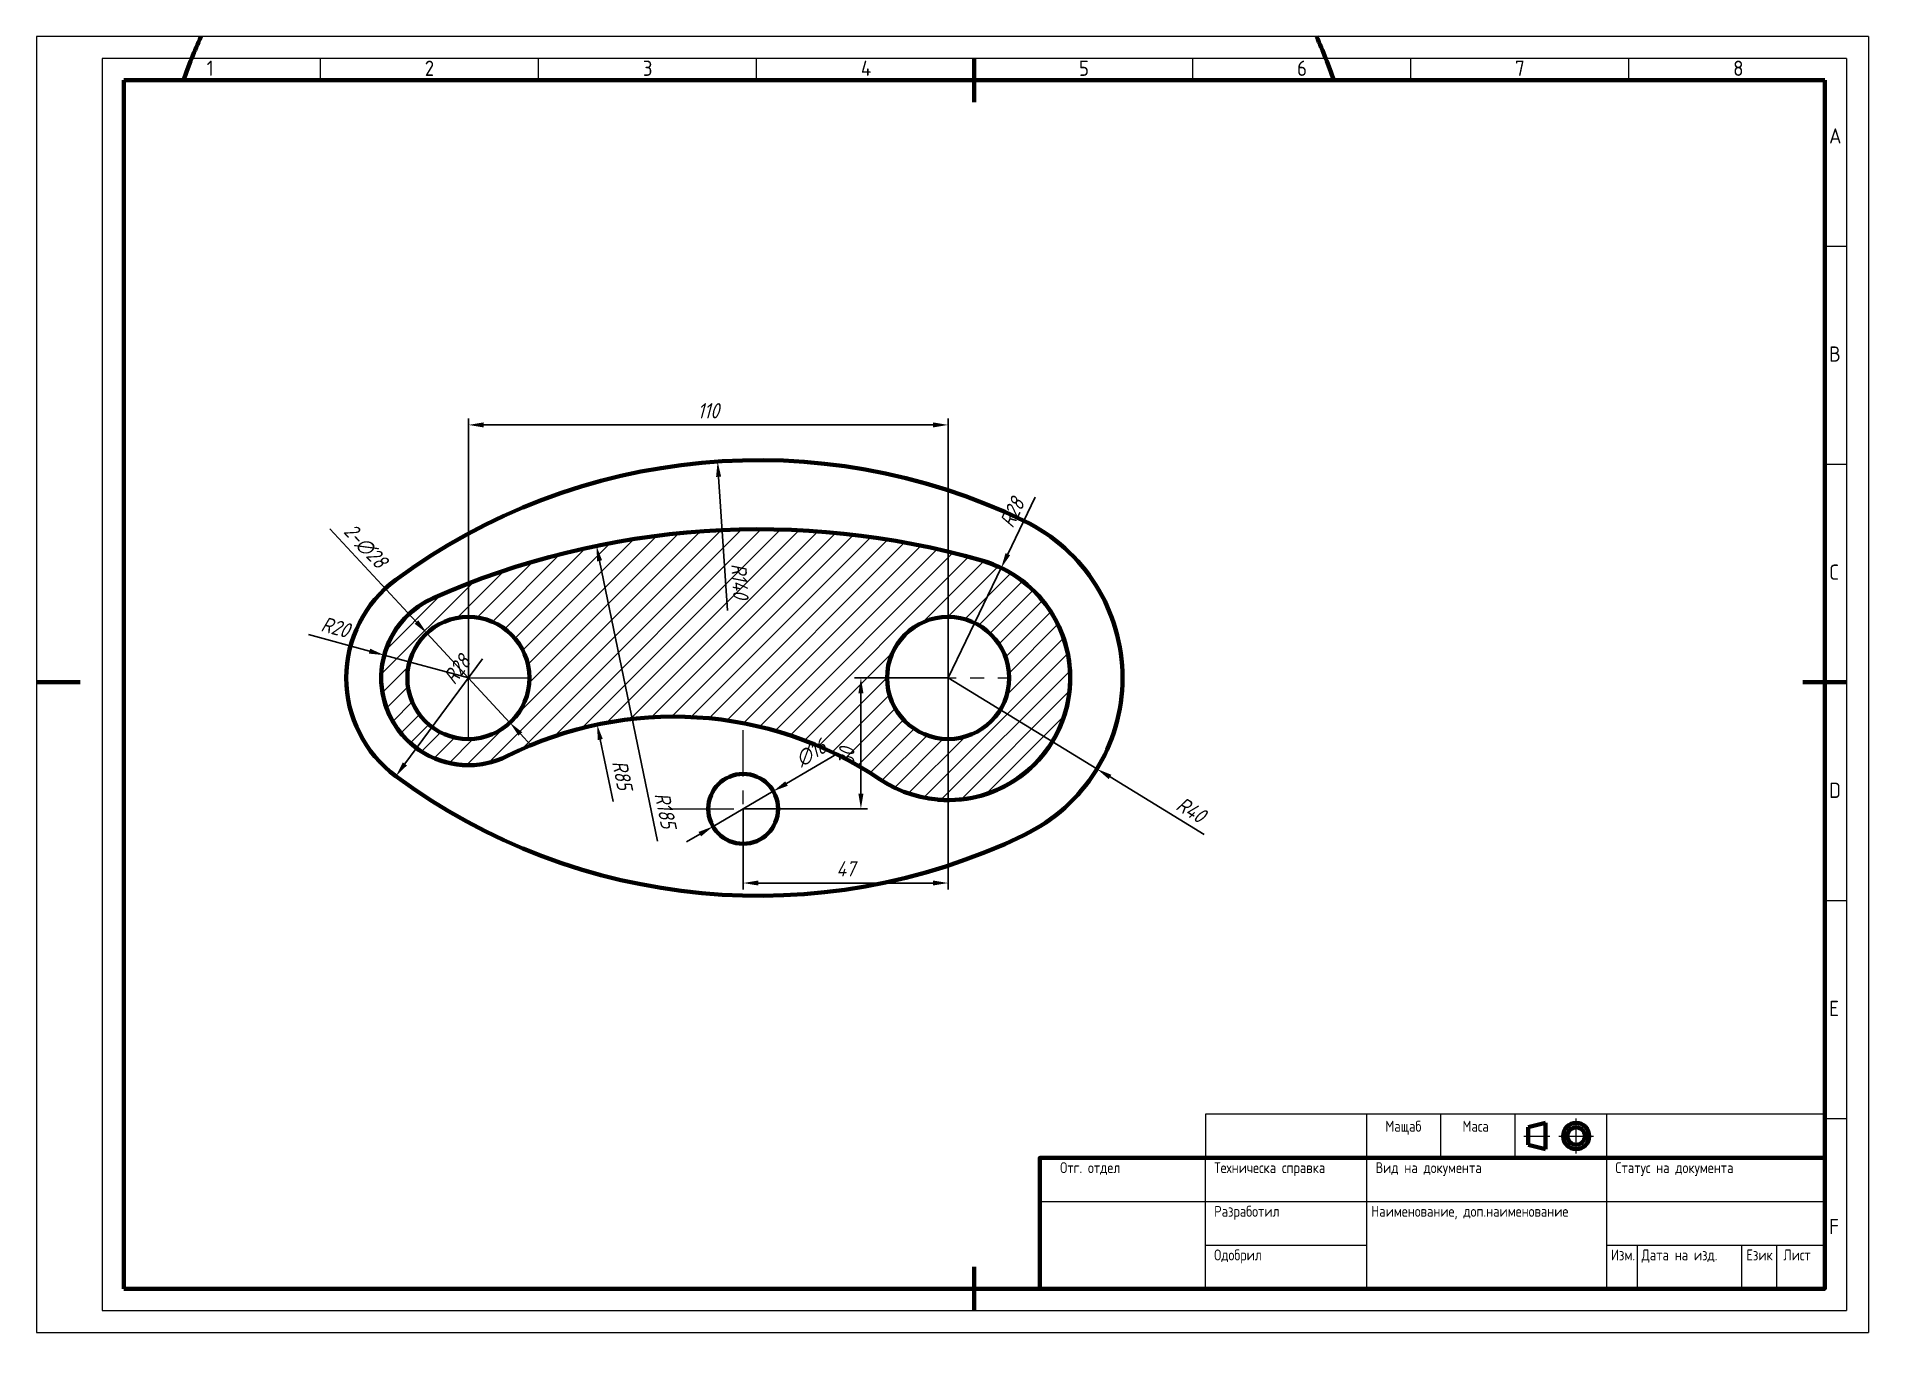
# Model space of a CAD drawing. Extents: x 0 to 420, y -1 to 297.
import ezdxf
from ezdxf.enums import TextEntityAlignment as Align

# ---------------------------------------------------------------- set-up
doc = ezdxf.new("R2010")
doc.units = 0
doc.linetypes.add('CENTER', pattern=[50.8, 31.75, -6.35, 6.35, -6.35])
doc.layers.get('DEFPOINTS').update_dxf_attribs({"linetype": 'CONTINUOUS'})
for name, color, linetype, lineweight in [('Axis', 200, 'CENTER', 20), ('Dimensions', 80, 'CONTINUOUS', 20), ('Hatch', 30, 'CONTINUOUS', 20), ('Narrow', 160, 'CONTINUOUS', 20), ('Text35', 253, 'CONTINUOUS', 35), ('Wide', 10, 'CONTINUOUS', 70)]:
    doc.layers.add(name, color=color, linetype=linetype, lineweight=lineweight)
doc.styles.add('ISO Proportional', font='isocp.shx')
doc.styles.get("Standard").update_dxf_attribs({"font": 'simplexc.shx', "width": 0.8, "oblique": 15})
doc.styles.add('WFTEXTn', font='simplexc.shx', dxfattribs={"width": 0.8})
doc.dimstyles.get("Standard").update_dxf_attribs({"dimtxt": 3.5, "dimasz": 3.5, "dimexe": 1.5, "dimexo": 0, "dimgap": 1.5, "dimtad": 1, "dimdsep": 46, "dimtxsty": 'Standard', "dimcen": -1.5, "dimdle": 1.25, "dimadec": 0, "dimazin": 0, "dimtfac": 0.75, "dimtdec": 1, "dimtmove": 0, "dimatfit": 3, "dimfxl": 1, "dimtolj": 1, "dimarcsym": 0})
doc.dimstyles.new('STANDARD$3', dxfattribs={"dimtxt": 3.5, "dimasz": 3.5, "dimexe": 1.5, "dimexo": 0, "dimgap": 1.5, "dimtad": 1, "dimdsep": 46, "dimtxsty": 'Standard', "dimcen": -1.5, "dimdle": 1.25, "dimadec": 0, "dimazin": 0, "dimtfac": 0.75, "dimtdec": 1, "dimtmove": 0, "dimatfit": 0, "dimfxl": 1, "dimtolj": 1, "dimarcsym": 0})

# ---------------------------------------------------------------- blocks, each defined once
blk = doc.blocks.new('*D4')
at = {"layer": 'DEFPOINTS', "color": 0, "ltscale": 0.5, "transparency": 16777216}
for p in [(209, 150), (162, 120), (189, 120)]:
    blk.add_point(p, dxfattribs=at)
at = {"layer": 'Dimensions', "color": 0, "lineweight": -2, "ltscale": 0.5, "transparency": 16777216}
for p, q in [((209, 150), (187.5, 150)), ((189, 146.5), (189, 123.5)), ((162, 120), (190.5, 120))]:
    blk.add_line(p, q, dxfattribs=at)
at = {"layer": 'Dimensions', "color": 0, "ltscale": 0.5, "transparency": 16777216}
for points in [[(188.42, 146.5), (189.58, 146.5), (189, 150)], [(188.42, 123.5), (189.58, 123.5), (189, 120)]]:
    blk.add_solid(points, dxfattribs=at)
at = {"layer": 'Dimensions', "color": 0, "ltscale": 0.5, "transparency": 16777216, "insert": (185.75, 132), "char_height": 3.5, "attachment_point": 5, "rotation": 90}
blk.add_mtext('\\A1;30', dxfattribs=at)
blk = doc.blocks.new('*D5')
at = {"layer": 'DEFPOINTS', "color": 0, "ltscale": 0.5, "transparency": 16777216}
for p in [(209, 150), (162, 120), (162, 103)]:
    blk.add_point(p, dxfattribs=at)
at = {"layer": 'Dimensions', "color": 0, "lineweight": -2, "ltscale": 0.5, "transparency": 16777216}
for p, q in [((209, 150), (209, 101.5)), ((162, 120), (162, 101.5)), ((205.5, 103), (165.5, 103))]:
    blk.add_line(p, q, dxfattribs=at)
at = {"layer": 'Dimensions', "color": 0, "ltscale": 0.5, "transparency": 16777216}
for points in [[(165.5, 103.58), (165.5, 102.42), (162, 103)], [(205.5, 103.58), (205.5, 102.42), (209, 103)]]:
    blk.add_solid(points, dxfattribs=at)
at = {"layer": 'Dimensions', "color": 0, "ltscale": 0.5, "transparency": 16777216, "insert": (185.5, 106.25), "char_height": 3.5, "attachment_point": 5}
blk.add_mtext('\\A1;47', dxfattribs=at)
blk = doc.blocks.new('*D6')
at = {"layer": 'DEFPOINTS', "color": 0, "ltscale": 0.5, "transparency": 16777216}
for p in [(209, 208), (99, 150), (209, 150)]:
    blk.add_point(p, dxfattribs=at)
at = {"layer": 'Dimensions', "color": 0, "lineweight": -2, "ltscale": 0.5, "transparency": 16777216}
for p, q in [((99, 150), (99, 209.5)), ((102.5, 208), (205.5, 208)), ((209, 150), (209, 209.5))]:
    blk.add_line(p, q, dxfattribs=at)
at = {"layer": 'Dimensions', "color": 0, "ltscale": 0.5, "transparency": 16777216}
for points in [[(102.5, 208.58), (102.5, 207.42), (99, 208)], [(205.5, 208.58), (205.5, 207.42), (209, 208)]]:
    blk.add_solid(points, dxfattribs=at)
at = {"layer": 'Dimensions', "color": 0, "ltscale": 0.5, "transparency": 16777216, "insert": (154, 211.25), "char_height": 3.5, "attachment_point": 5}
blk.add_mtext('\\A1;110', dxfattribs=at)
blk = doc.blocks.new('*D7')
at = {"layer": 'DEFPOINTS', "color": 0, "ltscale": 0.5, "transparency": 16777216}
for p in [(89.47, 160.26), (108.53, 139.74)]:
    blk.add_point(p, dxfattribs=at)
at = {"layer": 'Dimensions', "color": 0, "lineweight": -2, "ltscale": 0.5, "transparency": 16777216}
for p, q in [((87.09, 162.82), (67.26, 184.18)), ((108.53, 139.74), (89.47, 160.26)), ((110.91, 137.18), (113.29, 134.61))]:
    blk.add_line(p, q, dxfattribs=at)
at = {"layer": 'Dimensions', "color": 0, "ltscale": 0.5, "transparency": 16777216}
for points in [[(87.52, 163.22), (86.66, 162.43), (89.47, 160.26)], [(111.34, 137.57), (110.48, 136.78), (108.53, 139.74)]]:
    blk.add_solid(points, dxfattribs=at)
at = {"layer": 'Dimensions', "color": 0, "ltscale": 0.5, "transparency": 16777216, "insert": (75.38, 180.21), "char_height": 3.5, "attachment_point": 5, "rotation": 312.8789}
blk.add_mtext('\\A1;2-∅28', dxfattribs=at)
blk = doc.blocks.new('*D8')
at = {"layer": 'DEFPOINTS', "color": 0, "ltscale": 0.5, "transparency": 16777216}
for p in [(156.14, 199.61), (165.56, 59.93)]:
    blk.add_point(p, dxfattribs=at)
at = {"layer": 'Dimensions', "color": 0, "lineweight": -2, "ltscale": 0.5, "transparency": 16777216}
blk.add_line((158.44, 165.47), (156.37, 196.12), dxfattribs=at)
at = {"layer": 'Dimensions', "color": 0, "ltscale": 0.5, "transparency": 16777216}
blk.add_solid([(156.95, 196.16), (155.79, 196.08), (156.14, 199.61)], dxfattribs=at)
at = {"layer": 'Dimensions', "color": 0, "ltscale": 0.5, "transparency": 16777216, "insert": (161.24, 172.22), "char_height": 3.5, "attachment_point": 5, "rotation": 273.8609}
blk.add_mtext('\\A1;R140', dxfattribs=at)
blk = doc.blocks.new('*D9')
at = {"layer": 'DEFPOINTS', "color": 0, "ltscale": 0.5, "transparency": 16777216}
for p in [(99, 150), (82.36, 127.48)]:
    blk.add_point(p, dxfattribs=at)
at = {"layer": 'Dimensions', "color": 0, "lineweight": -2, "ltscale": 0.5, "transparency": 16777216}
blk.add_line((102.27, 154.42), (84.44, 130.3), dxfattribs=at)
at = {"layer": 'Dimensions', "color": 0, "ltscale": 0.5, "transparency": 16777216}
blk.add_solid([(83.97, 130.64), (84.91, 129.95), (82.36, 127.48)], dxfattribs=at)
at = {"layer": 'Dimensions', "color": 0, "ltscale": 0.5, "transparency": 16777216, "insert": (96.39, 151.93), "char_height": 3.5, "attachment_point": 5, "rotation": 53.536}
blk.add_mtext('\\A1;R28', dxfattribs=at)
blk = doc.blocks.new('*D10')
at = {"layer": 'DEFPOINTS', "color": 0, "ltscale": 0.5, "transparency": 16777216}
for p in [(79.7, 155.23), (99, 150)]:
    blk.add_point(p, dxfattribs=at)
at = {"layer": 'Dimensions', "color": 0, "lineweight": -2, "ltscale": 0.5, "transparency": 16777216}
for p, q in [((62.36, 159.93), (76.32, 156.15)), ((99, 150), (79.7, 155.23))]:
    blk.add_line(p, q, dxfattribs=at)
at = {"layer": 'Dimensions', "color": 0, "ltscale": 0.5, "transparency": 16777216}
blk.add_solid([(76.47, 156.71), (76.17, 155.59), (79.7, 155.23)], dxfattribs=at)
at = {"layer": 'Dimensions', "color": 0, "ltscale": 0.5, "transparency": 16777216, "insert": (68.5, 161.64), "char_height": 3.5, "attachment_point": 5, "rotation": 344.8315}
blk.add_mtext('\\A1;R20', dxfattribs=at)
blk = doc.blocks.new('*D11')
at = {"layer": 'DEFPOINTS', "color": 0, "ltscale": 0.5, "transparency": 16777216}
for p in [(221.16, 175.22), (209, 150)]:
    blk.add_point(p, dxfattribs=at)
at = {"layer": 'Dimensions', "color": 0, "lineweight": -2, "ltscale": 0.5, "transparency": 16777216}
for p, q in [((228.98, 191.44), (222.68, 178.37)), ((209, 150), (221.16, 175.22))]:
    blk.add_line(p, q, dxfattribs=at)
at = {"layer": 'Dimensions', "color": 0, "ltscale": 0.5, "transparency": 16777216}
blk.add_solid([(222.16, 178.63), (223.21, 178.12), (221.16, 175.22)], dxfattribs=at)
at = {"layer": 'Dimensions', "color": 0, "ltscale": 0.5, "transparency": 16777216, "insert": (223.67, 187.89), "char_height": 3.5, "attachment_point": 5, "rotation": 64.2552}
blk.add_mtext('\\A1;R28', dxfattribs=at)
blk = doc.blocks.new('*D12')
at = {"layer": 'DEFPOINTS', "color": 0, "ltscale": 0.5, "transparency": 16777216}
for p in [(209, 150), (243.13, 129.14)]:
    blk.add_point(p, dxfattribs=at)
at = {"layer": 'Dimensions', "color": 0, "lineweight": -2, "ltscale": 0.5, "transparency": 16777216}
for p, q in [((209, 150), (243.13, 129.14)), ((267.68, 114.14), (246.12, 127.32))]:
    blk.add_line(p, q, dxfattribs=at)
at = {"layer": 'Dimensions', "color": 0, "ltscale": 0.5, "transparency": 16777216}
blk.add_solid([(246.42, 127.81), (245.81, 126.82), (243.13, 129.14)], dxfattribs=at)
at = {"layer": 'Dimensions', "color": 0, "ltscale": 0.5, "transparency": 16777216, "insert": (264.69, 119.77), "char_height": 3.5, "attachment_point": 5, "rotation": 328.5704}
blk.add_mtext('\\A1;R40', dxfattribs=at)
blk = doc.blocks.new('*D13')
at = {"layer": 'DEFPOINTS', "color": 0, "ltscale": 0.5, "transparency": 16777216}
for p in [(128.51, 139.31), (146.07, 56.14)]:
    blk.add_point(p, dxfattribs=at)
at = {"layer": 'Dimensions', "color": 0, "lineweight": -2, "ltscale": 0.5, "transparency": 16777216}
blk.add_line((132.23, 121.69), (129.24, 135.88), dxfattribs=at)
at = {"layer": 'Dimensions', "color": 0, "ltscale": 0.5, "transparency": 16777216}
blk.add_solid([(129.81, 136.01), (128.66, 135.76), (128.51, 139.31)], dxfattribs=at)
at = {"layer": 'Dimensions', "color": 0, "ltscale": 0.5, "transparency": 16777216, "insert": (134.28, 127.75), "char_height": 3.5, "attachment_point": 5, "rotation": 281.9227}
blk.add_mtext('\\A1;R85', dxfattribs=at)
blk = doc.blocks.new('*D14')
at = {"layer": 'DEFPOINTS', "color": 0, "ltscale": 0.5, "transparency": 16777216}
for p in [(128.37, 180.28), (165.71, -0.91)]:
    blk.add_point(p, dxfattribs=at)
at = {"layer": 'Dimensions', "color": 0, "lineweight": -2, "ltscale": 0.5, "transparency": 16777216}
blk.add_line((142.33, 112.57), (129.08, 176.85), dxfattribs=at)
at = {"layer": 'Dimensions', "color": 0, "ltscale": 0.5, "transparency": 16777216}
blk.add_solid([(129.65, 176.97), (128.51, 176.73), (128.37, 180.28)], dxfattribs=at)
at = {"layer": 'Dimensions', "color": 0, "ltscale": 0.5, "transparency": 16777216, "insert": (144.18, 119.66), "char_height": 3.5, "attachment_point": 5, "rotation": 281.6433}
blk.add_mtext('\\A1;R185', dxfattribs=at)
blk = doc.blocks.new('*D15')
at = {"layer": 'DEFPOINTS', "color": 0, "ltscale": 0.5, "transparency": 16777216}
for p in [(168.91, 124.03), (155.09, 115.97)]:
    blk.add_point(p, dxfattribs=at)
at = {"layer": 'Dimensions', "color": 0, "lineweight": -2, "ltscale": 0.5, "transparency": 16777216}
for p, q in [((171.93, 125.79), (183.43, 132.5)), ((155.09, 115.97), (168.91, 124.03)), ((152.07, 114.21), (149.04, 112.44))]:
    blk.add_line(p, q, dxfattribs=at)
at = {"layer": 'Dimensions', "color": 0, "ltscale": 0.5, "transparency": 16777216}
for points in [[(171.64, 126.3), (172.23, 125.29), (168.91, 124.03)], [(151.77, 114.71), (152.36, 113.7), (155.09, 115.97)]]:
    blk.add_solid(points, dxfattribs=at)
at = {"layer": 'Dimensions', "color": 0, "ltscale": 0.5, "transparency": 16777216, "insert": (177.55, 132.84), "char_height": 3.5, "attachment_point": 5, "rotation": 30.2564}
blk.add_mtext('\\A1;∅16', dxfattribs=at)

msp = doc.modelspace()

# ---------------------------------------------------------------- hatches: boundary and pattern name
at = {"layer": 'Hatch', "ltscale": 0.5}
h = msp.add_hatch(dxfattribs=at)
h.set_pattern_fill('ANSI31', color=256)
h.paths.add_polyline_path([(216.721, 176.915, 0.1756663), (90.914, 168.293, 1.0246334), (107.966, 132.122, -0.2701747), (193.407, 126.743, 1.1691357)])
h.paths.add_polyline_path([(113, 150, -1), (85, 150, -1)], flags=16)
h.paths.add_polyline_path([(223, 150, -1), (195, 150, -1)], flags=16)
h.paths.add_polyline_path([(188.345, 128.23), (188.345, 134.513), (183.155, 135.904), (183.155, 129.62)], flags=25)
h.paths.add_polyline_path([(158.239, 178.178), (158.995, 166.987), (164.267, 165.949), (163.512, 177.14)], flags=24)
h.paths.add_polyline_path([(95.44, 146.285), (100.839, 153.59), (97.491, 157.793), (92.093, 150.488)], flags=8)

# ---------------------------------------------------------------- linework, layer by layer
at = {"layer": 'Axis', "ltscale": 0.5}
for p, q in [((99, 136), (99, 164)), ((209, 136), (209, 164)), ((99, 150), (113, 150)), ((195, 150), (223, 150)), ((162, 102), (162, 138)), ((144, 120), (180, 120))]:
    msp.add_line(p, q, dxfattribs=at)
at = {"layer": 'Narrow'}
for p, q in [((420, 297), (0, 297)), ((0, 297), (0, 0)), ((420, 297), (420, 0)), ((415, 292), (15, 292)), ((15, 292), (15, 5)), ((65, 292), (65, 287)), ((115, 292), (115, 287)), ((165, 292), (165, 287)), ((265, 292), (265, 287)), ((315, 292), (315, 287)), ((365, 292), (365, 287)), ((415, 292), (415, 5)), ((410, 249), (415, 249)), ((410, 199), (415, 199)), ((410, 99), (415, 99)), ((305.002, 40), (305.002, 50)), ((322.002, 40), (322.002, 50)), ((339.002, 40), (339.002, 50)), ((353, 41), (353, 49)), ((360.002, 40), (360.002, 50)), ((410, 49), (415, 49)), ((341, 45), (347, 45)), ((349, 45), (357, 45)), ((268.002, 10), (268.002, 40)), ((305.002, 10), (305.002, 40)), ((360.002, 10), (360.002, 40)), ((230, 30), (410, 30)), ((268.002, 20), (305.002, 20)), ((360.018, 20), (410, 20)), ((367.002, 20), (367.002, 10)), ((391.002, 10.108), (391.002, 20)), ((399, 9.935), (399, 20)), ((15, 5), (415, 5)), ((0, 0), (420, 0))]:
    msp.add_line(p, q, dxfattribs=at)
msp.add_lwpolyline([(268.002, 40), (410, 40), (410, 50), (268.002, 50)], close=True, dxfattribs=at)
at = {"layer": 'Wide'}
for p, q in [((215, 292), (215, 282)), ((20, 10), (20, 287)), ((20, 287), (410, 287)), ((410, 10), (410, 287)), ((0, 149), (10, 149)), ((405, 149), (415, 149)), ((342, 47), (346, 48)), ((342, 43), (342, 47)), ((346, 48), (346, 42)), ((346, 42), (342, 43)), ((215, 15), (215, 5)), ((215, 5), (215, 10))]:
    msp.add_line(p, q, dxfattribs=at)
at = {"layer": 'Wide', "ltscale": 0.5}
msp.add_line((230, 10), (20, 10), dxfattribs=at)
at = {"layer": 'Wide'}
msp.add_lwpolyline([(230, 10), (410, 10), (410, 40), (230, 40)], close=True, dxfattribs=at)
at = {"layer": 'Wide', "ltscale": 0.5}
for centre, radius in [((99, 150), 14), ((209, 150), 14), ((162, 120), 8)]:
    msp.add_circle(centre, radius, dxfattribs=at)
at = {"layer": 'Wide'}
for radius in [3, 2]:
    msp.add_circle((353, 45), radius, dxfattribs=at)
at = {"layer": 'Wide', "ltscale": 0.5}
for centre, radius, start, end in [((165.564, 240.074), 140, 156.00757, 160.41606), ((165.564, 240.074), 140, 19.58394, 23.99243), ((165.564, 59.926), 140, 64.25519, 126.46404), ((209, 150), 40, 295.74481, 64.25519), ((165.709, -0.914), 185, 73.99398, 113.84711), ((209, 150), 28, 236.1598, 73.99398), ((209, 150), 28, 265.21921, 73.99398), ((99, 150), 28, 126.46404, 233.53596), ((99, 150), 20, 113.84711, 284.89556), ((99, 150), 20, 113.84711, 296.63542), ((146.073, 56.143), 85, 56.1598, 116.63542), ((165.564, 240.074), 140, 233.53596, 295.74481)]:
    msp.add_arc(centre, radius, start, end, dxfattribs=at)

# ---------------------------------------------------------------- texts
at = {"layer": 'Text35', "ltscale": 0.5, "style": 'ISO Proportional'}
for s, p in [('1', (39, 288)), ('2', (89, 288)), ('3', (139, 288)), ('4', (189, 288)), ('5', (239, 288)), ('6', (289, 288)), ('7', (339, 288)), ('8', (389, 288)), ('A', (411, 272.5)), ('B', (411, 222.5)), ('C', (411, 172.5)), ('D', (411, 122.5)), ('E', (411, 72.5)), ('F', (411, 22.5))]:
    msp.add_text(s, height=3.5, dxfattribs=at).set_placement(p)
at = {"layer": 'Text35', "style": 'WFTEXTn', "width": 0.8}
for s, p in [('Мащаб', (313.381, 46)), ('Маса', (329.952, 46)), ('Отг. отдел', (241.571, 36.5))]:
    msp.add_text(s, height=2.5, dxfattribs=at).set_placement(p, align=Align.CENTER)
for s, p in [('Техническа справка', (270, 36.5)), ('Вид на документа', (307, 36.5)), ('Статус на документа', (362, 36.5)), ('Разработил', (270, 26.5)), ('Наименование, доп.наименование', (306, 26.5)), ('Одобрил', (270, 16.5)), ('Изм.', (361, 16.5)), ('Дата на изд.', (367.998, 16.5)), ('Език', (392.017, 16.5)), ('Лист', (400.514, 16.5))]:
    msp.add_text(s, height=2.5, dxfattribs=at).set_placement(p)

# ---------------------------------------------------------------- dimensions: what is measured, and where the dimension line sits
at = {"layer": 'Dimensions', "ltscale": 0.5}
for base, p1, p2, picture, middle in [((209, 208), (99, 150), (209, 150), '*D6', (154, 211.25)), ((162, 103), (209, 150), (162, 120), '*D5', (185.5, 106.25))]:
    dim = msp.add_linear_dim(base=base, p1=p1, p2=p2, dimstyle='Standard', dxfattribs=at)
    dim.commit()
    dim.dimension.update_dxf_attribs({"geometry": picture, "text_midpoint": middle})
for center, mpoint, picture, middle in [((165.564, 59.926), (156.137, 199.609), '*D8', (158, 172)), ((165.709, -0.914), (128.373, 180.28), '*D14', (141, 119)), ((99, 150), (82.359, 127.482), '*D9', (99, 150)), ((209, 150), (243.131, 129.142), '*D12', (263, 117)), ((146.073, 56.143), (128.512, 139.309), '*D13', (131.095, 127.077))]:
    dim = msp.add_radius_dim(center=center, mpoint=mpoint, dimstyle='Standard', dxfattribs=at)
    dim.commit()
    dim.dimension.update_dxf_attribs({"geometry": picture, "text_midpoint": middle, "dimtype": 164})
for center, mpoint, picture, middle in [((209, 150), (221.162, 175.221), '*D11', (226.593, 186.482)), ((99, 150), (79.697, 155.233), '*D10', (68.502, 161.635))]:
    dim = msp.add_radius_dim(center=center, mpoint=mpoint, dimstyle='Standard', dxfattribs=at)
    dim.commit()
    dim.dimension.update_dxf_attribs({"geometry": picture, "text_midpoint": middle})
dim = msp.add_diameter_dim_2p(p1=(108.526, 139.741), p2=(89.474, 160.259), text='2-<>', dimstyle='STANDARD$3', dxfattribs=at)
dim.commit()
dim.dimension.update_dxf_attribs({"geometry": '*D7', "text_midpoint": (73, 178), "dimtype": 163})
dim = msp.add_linear_dim(base=(189, 120), p1=(209, 150), p2=(162, 120), angle=90, dimstyle='Standard', dxfattribs=at)
dim.commit()
dim.dimension.update_dxf_attribs({"geometry": '*D4', "text_midpoint": (189, 132), "dimtype": 160})
dim = msp.add_diameter_dim_2p(p1=(155.09, 115.969), p2=(168.91, 124.031), dimstyle='STANDARD$3', dxfattribs=at)
dim.commit()
dim.dimension.update_dxf_attribs({"geometry": '*D15', "text_midpoint": (179.191, 130.028), "dimtype": 163})

doc.saveas('drawing.dxf')
